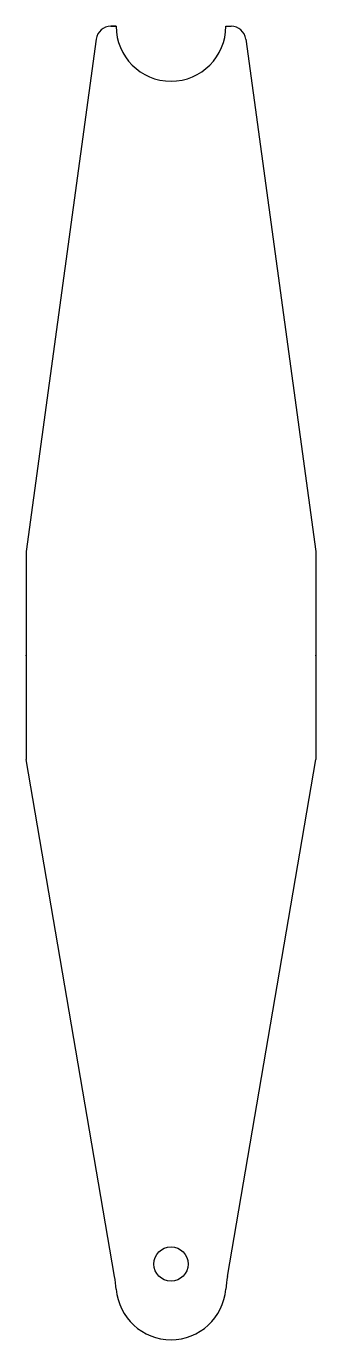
# Model space of a CAD drawing. Header units: millimetres. Extents: x -49 to 49, y -230 to 212.
import ezdxf

# ---------------------------------------------------------------- set-up
doc = ezdxf.new("R2010")
doc.units = ezdxf.units.MM
doc.header["$PDSIZE"] = -1
doc.linetypes.add('CENTERX2', pattern=[20.32, 12.7, -2.54, 2.54, -2.54])

msp = doc.modelspace()

# ---------------------------------------------------------------- linework, layer by layer
at = {"color": 7, "linetype": 'CENTERX2'}
for p, q in [((-20.22, 212), (-18.5, 212)), ((18.5, 212), (20.22, 212))]:
    msp.add_line(p, q, dxfattribs=at)
at = {"color": 7, "linetype": 'Continuous'}
for p, q in [((-18.5, 212), (-20.22, 212)), ((18.5, 212), (20.22, 212)), ((-25.18, 207.68), (-48.73, 35)), ((25.18, 207.68), (48.73, 35)), ((-48.73, 35), (-48.73, -35)), ((48.73, 35), (48.73, -35)), ((-18.99, -209.15), (-48.73, -35)), ((18.99, -209.15), (48.73, -35)), ((18.5, -212), (18.58, -212))]:
    msp.add_line(p, q, dxfattribs=at)
msp.add_circle((0, -205), 5.8, dxfattribs=at)
for centre, radius, start, end in [((-20.22, 207), 5, 90, 172.2326), ((0, 212), 18.5, 180, 0), ((0, 212), 18.5, 180, 0), ((20.22, 207), 5, 7.7674, 90), ((-68.27, -217.57), 50, 4.66, 9.6928), ((68.27, -217.57), 50, 170.3072, 175.34), ((0, -212), 18.5, 184.66, 355.34)]:
    msp.add_arc(centre, radius, start, end, dxfattribs=at)
for p in [(-48.73, 0), (48.73, 0)]:
    msp.add_point(p, dxfattribs=at)

doc.saveas('drawing.dxf')
